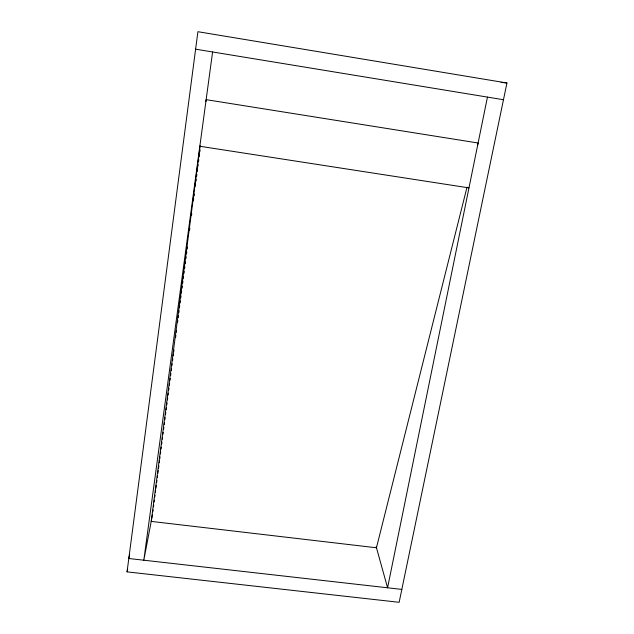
<?xml version="1.0" encoding="UTF-8"?>
<svg xmlns="http://www.w3.org/2000/svg" width="634" height="634" viewBox="0 0 634 634"><rect width="100%" height="100%" fill="white"/><g stroke="black" fill="none" stroke-linecap="round" stroke-linejoin="round"><path stroke-width="0.95" d="M200.138 145.757L151.209 521.402L376.445 547.776L467.028 187.125M205.892 101.614L206.145 99.657L478.107 143.007L477.624 144.924M127.054 571.868L197.911 31.7L506.946 82.991L399.151 602.3L127.054 571.868L127.688 568.975M152.857 511.796L153.111 509.831M153.499 506.891L153.753 504.933M154.141 501.985L154.395 500.028M154.775 497.088L155.037 495.122M155.417 492.182L155.671 490.217M155.932 488.259L156.313 485.319M156.701 482.371L156.955 480.413M157.335 477.465L157.597 475.508M157.85 473.543L158.231 470.602M158.492 468.645L158.872 465.697M159.261 462.757L159.514 460.799M159.768 458.834L160.022 456.876M160.41 453.928L160.664 451.971M161.052 449.023L161.305 447.065M161.686 444.125L161.947 442.16M162.328 439.219L162.581 437.254M162.97 434.314L163.223 432.356M163.612 429.408L163.865 427.451M164.246 424.503L164.507 422.545M164.888 419.605L165.141 417.64M165.529 414.699L165.783 412.734M166.163 409.794L166.425 407.836M166.805 404.888L167.059 402.931M167.447 399.991L167.701 398.025M168.089 395.085L168.343 393.12M168.723 390.179L168.985 388.214M169.365 385.274L169.619 383.316M170.007 380.368L170.261 378.411M170.649 375.471L170.903 373.505M171.283 370.565L171.545 368.6M171.925 365.659L172.179 363.694M172.567 360.754L172.82 358.796M173.209 355.848L173.462 353.891M173.716 351.925L173.97 349.968M175.634 337.217L175.895 335.251M176.276 332.311L176.529 330.354M177.56 322.508L177.813 320.542M178.194 317.602L178.455 315.637M178.836 312.697L179.089 310.731M179.477 307.791L179.731 305.834M180.111 302.886L180.373 300.928M180.753 297.988L181.007 296.023M181.395 293.082L181.649 291.117M182.037 288.177L182.291 286.219M182.671 283.271L182.933 281.314M183.313 278.366L183.567 276.408M183.955 273.468L184.209 271.503M184.597 268.562L184.851 266.597M185.231 263.657L185.493 261.699M185.873 258.751L186.127 256.794M186.515 253.854L186.768 251.888M187.157 248.948L187.41 246.983M189.582 230.308L189.843 228.351M191.508 215.6L191.761 213.634M193.425 200.891L193.679 198.925M194.059 195.985L194.321 194.02M195.343 186.174L195.597 184.217M195.985 181.269L196.239 179.311M196.619 176.371L196.881 174.405M197.261 171.465L197.515 169.5M197.903 166.56L198.157 164.594M198.545 161.654L198.799 159.697M199.179 156.749L199.441 154.791M199.821 151.851L200.075 149.886M212.596 51.972L143.815 560.202L152.477 514.737M487.451 97.097L387.572 587.789L376.2 546.77M129.661 554.647L128.805 558.506L401.829 589.406M501.066 82.38L506.946 82.991M199.837 146.264L468.97 187.894M195.621 49.183L503.467 99.728"/></g></svg>
